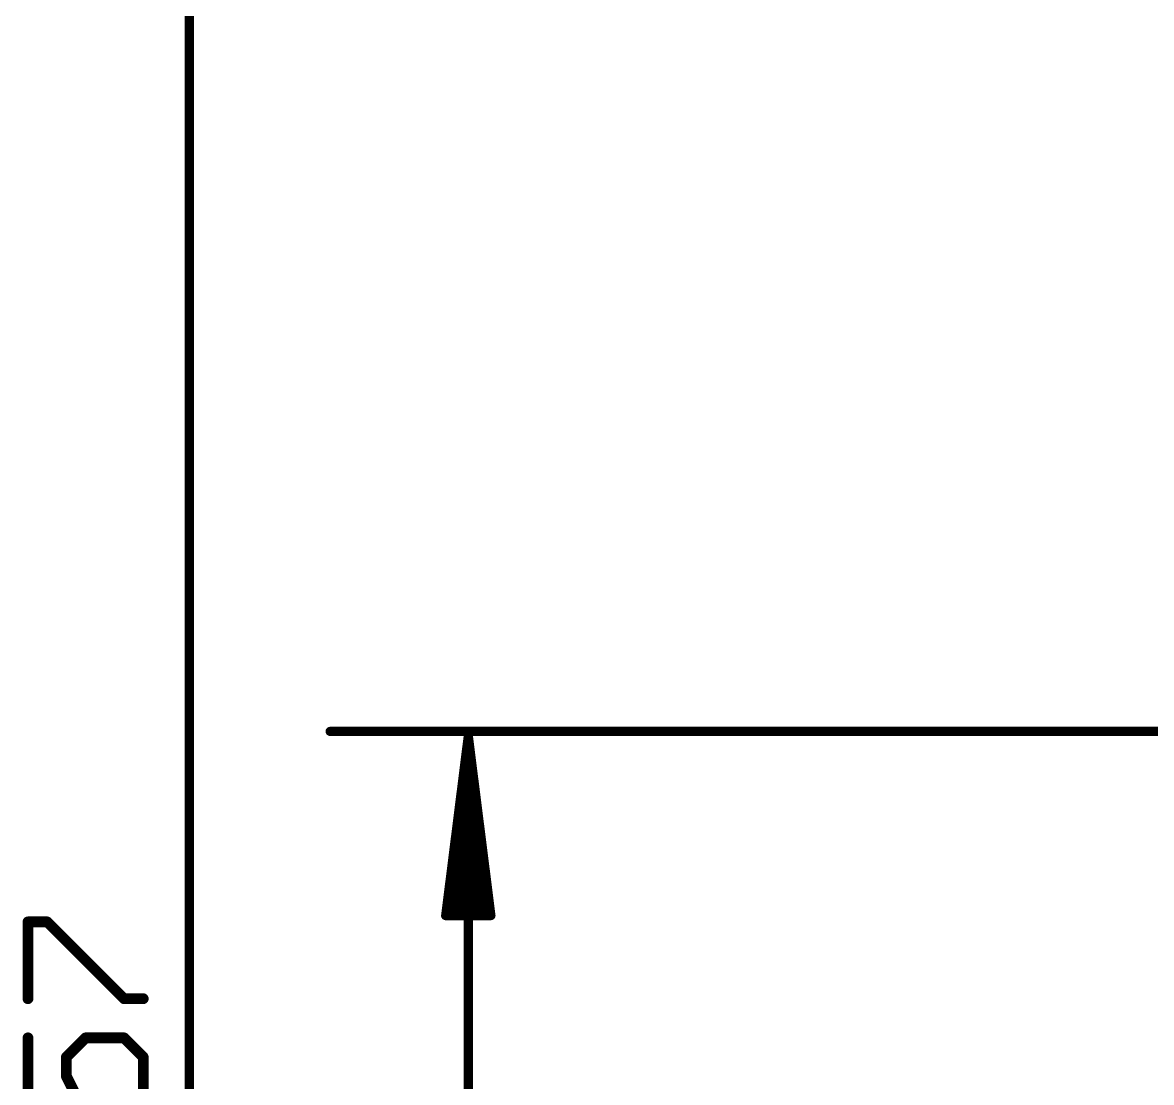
# Model space of a CAD drawing. Extents: x -18.9 to 56.5, y -5.3 to 63.2.
# Drawn here: x -18.86 to -2.93, y 20.45 to 35.4 of the extents above; entities that cross this region are included whole.
import ezdxf

# ---------------------------------------------------------------- set-up
doc = ezdxf.new("R2010")
doc.units = 0
doc.layers.add('47', color=253, linetype='CONTINUOUS')

msp = doc.modelspace()

# ---------------------------------------------------------------- linework, layer by layer
at = {"layer": '47'}
for points, const_width in [([(-16.51, 0.065), (-16.51, 39.813)], 0.13), ([(4.191, 25.4), (-14.523, 25.4)], 0.13), ([(-12.573, 25.335), (-12.8922, 22.8)], 0.13), ([(-12.573, 25.335), (-12.833, 22.8)], 0.13), ([(-12.573, 25.335), (-12.703, 22.8)], 0.13), ([(-12.573, 0.065), (-12.573, 25.335)], 0.13), ([(-12.2538, 22.8), (-12.573, 25.335)], 0.13), ([(-12.443, 22.8), (-12.573, 25.335)], 0.13), ([(-12.313, 22.8), (-12.573, 25.335)], 0.13), ([(-18.7877, 21.6267), (-18.7877, 22.7114)], 0.1524), ([(-18.7877, 22.7114), (-18.5165, 22.7114)], 0.1524), ([(-18.5165, 22.7114), (-17.4319, 21.6267)], 0.1524), ([(-12.8922, 22.8), (-12.2538, 22.8)], 0.13), ([(-17.4319, 21.6267), (-17.1607, 21.6267)], 0.1524), ([(-18.7877, 21.0742), (-18.7877, 19.9895)], 0.1524), ([(-18.2454, 20.803), (-17.9742, 21.0742)], 0.1524), ([(-17.9742, 21.0742), (-17.4319, 21.0742)], 0.1524), ([(-17.4319, 21.0742), (-17.1607, 20.803)], 0.1524), ([(-18.2454, 20.5319), (-18.2454, 20.803)], 0.1524), ([(-17.1607, 20.803), (-17.1607, 20.2607)], 0.1524), ([(-17.9742, 19.9895), (-18.2454, 20.5319)], 0.1524)]:
    msp.add_lwpolyline(points, dxfattribs=dict(at, const_width=const_width))
for points, const_width in [([(-14.523, 25.4325, 1), (-14.523, 25.3675)], 0.065), ([(-12.5405, 25.335, 1), (-12.6055, 25.335)], 0.065), ([(-12.5408, 25.3391, 1), (-12.6052, 25.3309)], 0.065), ([(-12.5405, 25.3333, 1), (-12.6055, 25.3367)], 0.065), ([(-12.5405, 25.3367, 1), (-12.6055, 25.3333)], 0.065), ([(-12.5407, 25.3383, 1), (-12.6053, 25.3317)], 0.065), ([(-12.5407, 25.3317, 1), (-12.6053, 25.3383)], 0.065), ([(-12.5408, 25.3309, 1), (-12.6052, 25.3391)], 0.065), ([(-18.7496, 22.7114, 1), (-18.8258, 22.7114)], 0.0762), ([(-18.7877, 22.7495, 1), (-18.7877, 22.6733)], 0.0762), ([(-18.4896, 22.7383, 1), (-18.5435, 22.6844)], 0.0762), ([(-18.5165, 22.6733, 1), (-18.5165, 22.7495)], 0.0762), ([(-12.9245, 22.8041, 1), (-12.86, 22.7959)], 0.065), ([(-12.8922, 22.8325, 1), (-12.8922, 22.7675)], 0.065), ([(-12.8653, 22.8033, 1), (-12.8007, 22.7967)], 0.065), ([(-12.7355, 22.8017, 1), (-12.6705, 22.7983)], 0.065), ([(-12.4755, 22.7983, 1), (-12.4105, 22.8017)], 0.065), ([(-12.3453, 22.7967, 1), (-12.2807, 22.8033)], 0.065), ([(-12.286, 22.7959, 1), (-12.2215, 22.8041)], 0.065), ([(-12.2538, 22.7675, 1), (-12.2538, 22.8325)], 0.065), ([(-17.4319, 21.6648, 1), (-17.4319, 21.5886)], 0.0762), ([(-17.4588, 21.5998, 1), (-17.4049, 21.6536)], 0.0762), ([(-17.1607, 21.5886, 1), (-17.1607, 21.6648)], 0.0762), ([(-18.8258, 21.6267, 1), (-18.7496, 21.6267)], 0.0762), ([(-18.7496, 21.0742, 1), (-18.8258, 21.0742)], 0.0762), ([(-17.9742, 21.1123, 1), (-17.9742, 21.0361)], 0.0762), ([(-17.9473, 21.0473, 1), (-18.0011, 21.1011)], 0.0762), ([(-17.4049, 21.1011, 1), (-17.4588, 21.0473)], 0.0762), ([(-17.4319, 21.0361, 1), (-17.4319, 21.1123)], 0.0762), ([(-18.2073, 20.803, 1), (-18.2835, 20.803)], 0.0762), ([(-17.1226, 20.803, 1), (-17.1988, 20.803)], 0.0762), ([(-18.2723, 20.83, 1), (-18.2184, 20.7761)], 0.0762), ([(-17.1876, 20.7761, 1), (-17.1338, 20.83)], 0.0762), ([(-18.2835, 20.5319, 1), (-18.2073, 20.5319)], 0.0762), ([(-18.2113, 20.5489, 1), (-18.2794, 20.5148)], 0.0762)]:
    msp.add_lwpolyline(points, format="xyb", dxfattribs=dict(at, const_width=const_width))

doc.saveas('drawing.dxf')
